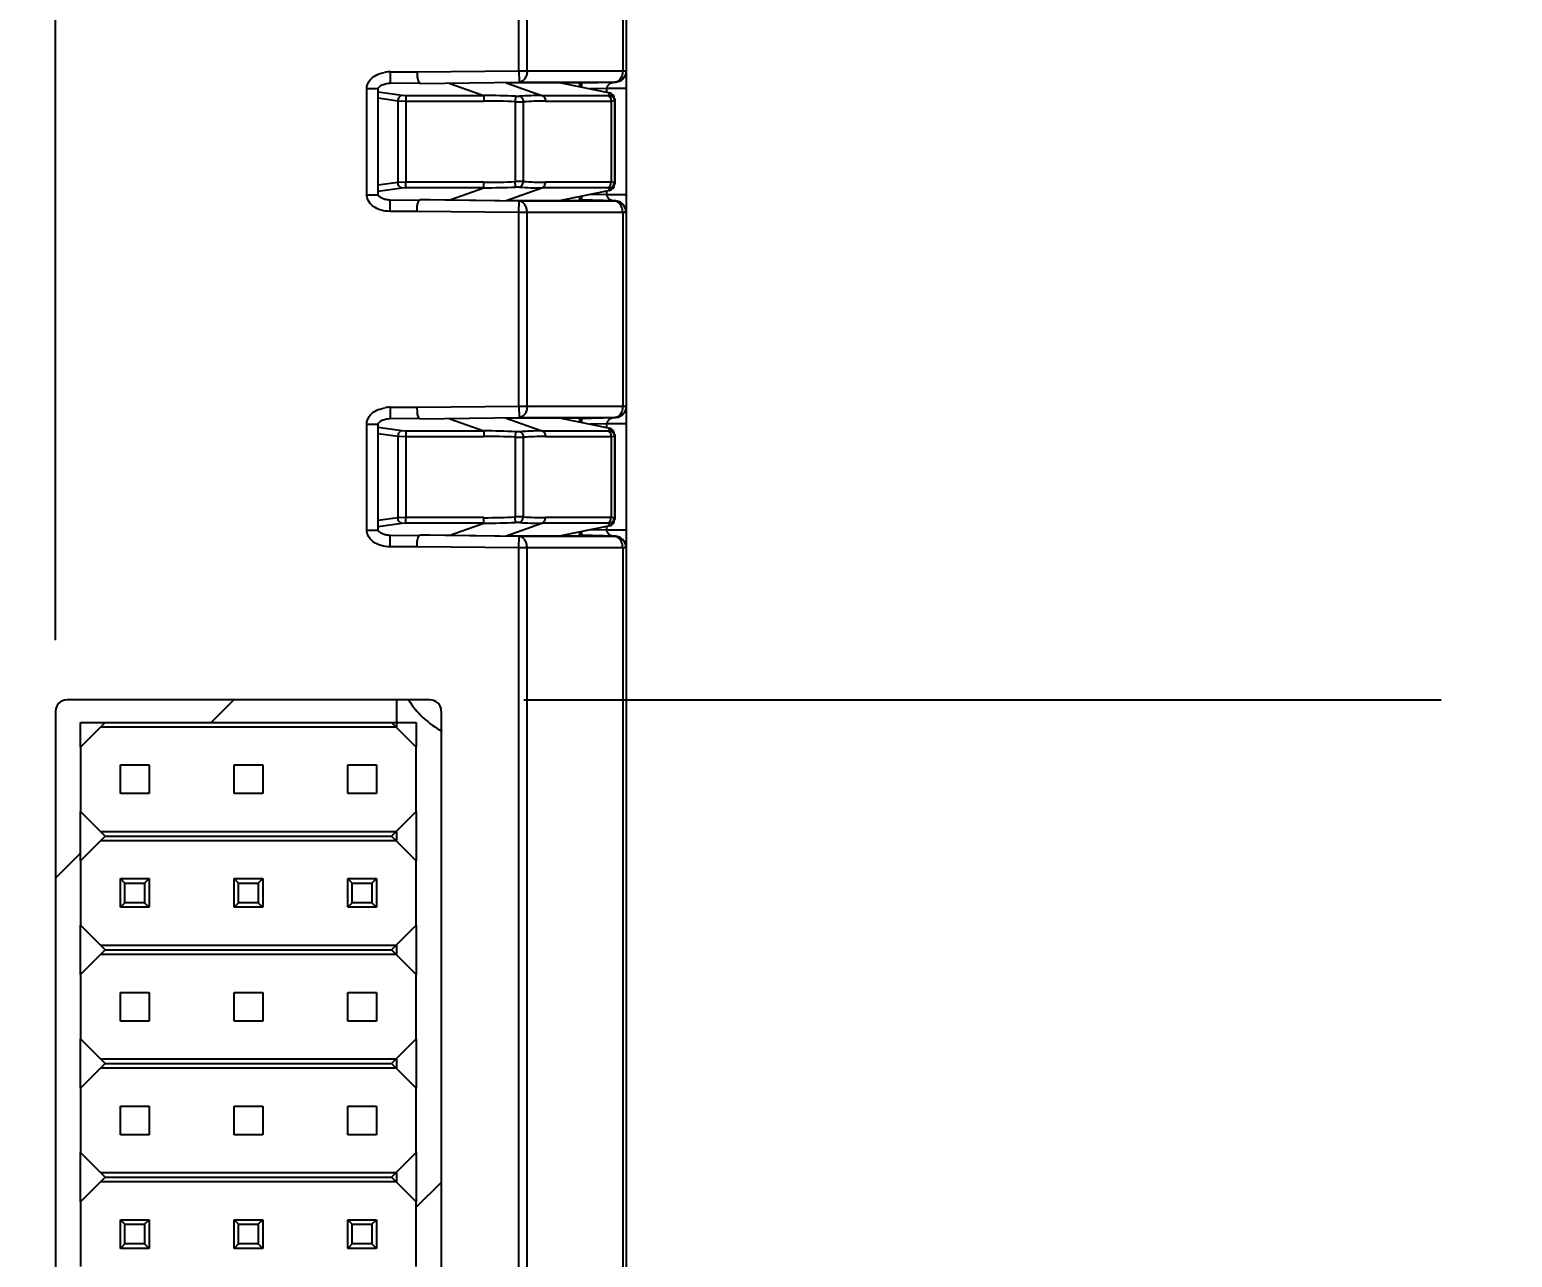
# Model space of a CAD drawing. Header units: inches. Extents: x 0 to 34, y 0 to 22.
# Drawn here: x 12.211 to 13.515, y 14.276 to 15.356 of the extents above; entities that cross this region are included whole.
import ezdxf

# ---------------------------------------------------------------- set-up
doc = ezdxf.new("R2010")
doc.units = ezdxf.units.IN
doc.header["$LTSCALE"] = 1.87
doc.header["$MEASUREMENT"] = 0
doc.layers.get('0').update_dxf_attribs({"linetype": 'CONTINUOUS'})
doc.layers.add('COSMETIC', color=7, linetype='CONTINUOUS')
doc.layers.add('DIMENSIONS', color=7, linetype='CONTINUOUS')
doc.styles.get("Standard").update_dxf_attribs({"font": 'txt', "width": 0.8})
doc.dimstyles.new('DIMSTYLE_2', dxfattribs={"dimtxt": 0.125, "dimasz": 0.18, "dimexe": 0.18, "dimexo": 0.0625, "dimgap": 0.09, "dimtad": 0, "dimtih": 1, "dimtoh": 1, "dimdec": 3, "dimzin": 4, "dimdsep": 46, "dimtxsty": 'STANDARD', "dimblk": '_FILLED', "dimblk1": '_FILLED', "dimblk2": '_FILLED', "dimcen": 0.09, "dimadec": 0, "dimazin": 0, "dimtp": 0.001, "dimtm": 0.001, "dimtfac": 1, "dimtdec": 3, "dimtofl": 0, "dimtmove": 0, "dimatfit": 3, "dimldrblk": '_FILLED', "dimfxl": 1, "dimtolj": 1, "dimtzin": 4, "dimarcsym": 0})

# ---------------------------------------------------------------- blocks, each defined once
blk = doc.blocks.new('*D15')
at = {"layer": 'DIMENSIONS', "color": 2, "linetype": 'CONTINUOUS'}
blk.add_line((11.1829, 11.5852), (13.4526, 11.5852), dxfattribs=at)
blk = doc.blocks.new('_FILLED')
at = {"color": 0, "linetype": 'BYBLOCK'}
blk.add_solid([(0, 0), (-1, 0.1736), (-1, -0.1736)], dxfattribs=at)
blk = doc.blocks.new('*D17')
at = {"layer": 'DIMENSIONS', "color": 2, "linetype": 'CONTINUOUS'}
blk.add_line((12.6456, 14.7662), (13.4526, 14.7662), dxfattribs=at)
blk = doc.blocks.new('*D30')
at = {"layer": 'DIMENSIONS', "color": 2, "linetype": 'CONTINUOUS'}
blk.add_line((12.2338, 14.8187), (12.2338, 17.4082), dxfattribs=at)

msp = doc.modelspace()

# ---------------------------------------------------------------- linework, layer by layer
at = {"color": 7, "linetype": 'CONTINUOUS'}
for p, q in [((12.6414, 15.3195), (12.6414, 15.3918)), ((12.6485, 15.3195), (12.6485, 15.3918)), ((12.7326, 15.3918), (12.7326, 15.3195)), ((12.7356, 15.3918), (12.7356, 15.3195)), ((12.5189, 15.317), (12.5232, 15.3181)), ((12.528, 15.3186), (12.5517, 15.3186)), ((12.528, 15.3186), (12.5281, 15.3086)), ((12.5517, 15.3186), (12.6414, 15.3195)), ((12.5543, 15.3084), (12.6415, 15.3095)), ((12.6414, 15.3195), (12.7356, 15.3195)), ((12.6414, 15.3195), (12.6415, 15.3095)), ((12.6415, 15.3095), (12.7257, 15.3095)), ((12.7356, 15.3192), (12.7356, 15.1951)), ((12.5075, 15.3038), (12.5175, 15.3038)), ((12.5075, 15.2105), (12.5075, 15.3038)), ((12.5175, 15.2105), (12.5175, 15.3038)), ((12.5175, 15.301), (12.5384, 15.298)), ((12.5281, 15.3086), (12.5543, 15.3089)), ((12.5384, 15.298), (12.5419, 15.2978)), ((12.5419, 15.2978), (12.6106, 15.2978)), ((12.5419, 15.2978), (12.5419, 15.2928)), ((12.5543, 15.3089), (12.5544, 15.3089)), ((12.5806, 15.3084), (12.6106, 15.2978)), ((12.6106, 15.2978), (12.6106, 15.2928)), ((12.6908, 15.3089), (12.63, 15.3089)), ((12.63, 15.3089), (12.6616, 15.2978)), ((12.6383, 15.2971), (12.6381, 15.2922)), ((12.6383, 15.2971), (12.6419, 15.2971)), ((12.6616, 15.2978), (12.7193, 15.2978)), ((12.6783, 15.3089), (12.7212, 15.3001)), ((12.6837, 15.3078), (12.6837, 15.3089)), ((12.6849, 15.3076), (12.6849, 15.3089)), ((12.6933, 15.3089), (12.6958, 15.3085)), ((12.6948, 15.3055), (12.6948, 15.3089)), ((12.7257, 15.3092), (12.6958, 15.3085)), ((12.7185, 15.3039), (12.7041, 15.3036)), ((12.7356, 15.3039), (12.7185, 15.3039)), ((12.7185, 15.3039), (12.7185, 15.3001)), ((12.7193, 15.2978), (12.7208, 15.298)), ((12.7208, 15.298), (12.7212, 15.3001)), ((12.5175, 15.2956), (12.5349, 15.2931)), ((12.5349, 15.2931), (12.5349, 15.2213)), ((12.5349, 15.2931), (12.5419, 15.2928)), ((12.5419, 15.2928), (12.6106, 15.2928)), ((12.5419, 15.2928), (12.5419, 15.2215)), ((12.6381, 15.2922), (12.6381, 15.2222)), ((12.6381, 15.2922), (12.6452, 15.2922)), ((12.6452, 15.2922), (12.6452, 15.2222)), ((12.6646, 15.2928), (12.7224, 15.2928)), ((12.7224, 15.2928), (12.7253, 15.293)), ((12.7224, 15.2928), (12.7224, 15.2215)), ((12.7253, 15.293), (12.7256, 15.2947)), ((12.7253, 15.293), (12.7253, 15.2213)), ((12.7256, 15.2947), (12.7256, 15.2197)), ((12.5349, 15.2213), (12.5175, 15.2188)), ((12.5419, 15.2215), (12.5349, 15.2213)), ((12.6106, 15.2215), (12.5419, 15.2215)), ((12.5419, 15.2165), (12.5419, 15.2215)), ((12.6106, 15.2165), (12.6106, 15.2215)), ((12.6383, 15.2172), (12.6381, 15.2222)), ((12.6452, 15.2222), (12.6381, 15.2222)), ((12.7224, 15.2215), (12.6646, 15.2215)), ((12.7253, 15.2213), (12.7224, 15.2215)), ((12.7256, 15.2197), (12.7253, 15.2213)), ((12.5075, 15.2105), (12.5175, 15.2105)), ((12.5384, 15.2163), (12.5175, 15.2133)), ((12.528, 15.1958), (12.5281, 15.2058)), ((12.5543, 15.2054), (12.5281, 15.2058)), ((12.5419, 15.2165), (12.5384, 15.2163)), ((12.6106, 15.2165), (12.5419, 15.2165)), ((12.5542, 15.2059), (12.5543, 15.2059)), ((12.5628, 15.2062), (12.5543, 15.2059)), ((12.6415, 15.2048), (12.5543, 15.2059)), ((12.5628, 15.2062), (12.6243, 15.2055)), ((12.5806, 15.206), (12.6106, 15.2165)), ((12.63, 15.2054), (12.6616, 15.2165)), ((12.63, 15.2054), (12.6908, 15.2054)), ((12.6419, 15.2172), (12.6383, 15.2172)), ((12.7193, 15.2165), (12.6616, 15.2165)), ((12.7212, 15.2142), (12.6783, 15.2054)), ((12.6837, 15.2054), (12.6837, 15.2065)), ((12.6849, 15.2055), (12.6849, 15.2068)), ((12.6958, 15.2059), (12.6933, 15.2055)), ((12.6948, 15.2055), (12.6948, 15.2088)), ((12.7257, 15.2051), (12.6958, 15.2059)), ((12.7185, 15.2104), (12.7042, 15.2108)), ((12.7185, 15.2142), (12.7185, 15.2104)), ((12.7236, 15.2104), (12.7185, 15.2104)), ((12.7208, 15.2163), (12.7193, 15.2165)), ((12.7212, 15.2142), (12.7208, 15.2163)), ((12.7356, 15.2104), (12.7236, 15.2104)), ((12.5106, 15.2027), (12.509, 15.205)), ((12.5517, 15.1957), (12.528, 15.1958)), ((12.6414, 15.1948), (12.5517, 15.1957)), ((12.6414, 15.1948), (12.6415, 15.2048)), ((12.7356, 15.1948), (12.6414, 15.1948)), ((12.6414, 15.0245), (12.6414, 15.1948)), ((12.7257, 15.2048), (12.6415, 15.2048)), ((12.6485, 15.0245), (12.6485, 15.1948)), ((12.7326, 15.1948), (12.7326, 15.0245)), ((12.7356, 15.1948), (12.7356, 15.0245)), ((12.5189, 15.022), (12.5232, 15.0231)), ((12.528, 15.0236), (12.5517, 15.0236)), ((12.528, 15.0236), (12.5281, 15.0136)), ((12.5517, 15.0236), (12.6414, 15.0245)), ((12.552, 15.0185), (12.5517, 15.0234)), ((12.6414, 15.0245), (12.7356, 15.0245)), ((12.6414, 15.0245), (12.6415, 15.0145)), ((12.7356, 15.0242), (12.7356, 14.9001)), ((12.5281, 15.0136), (12.5543, 15.0139)), ((12.5543, 15.0134), (12.5542, 15.0134)), ((12.5543, 15.0134), (12.6415, 15.0145)), ((12.5806, 15.0134), (12.6106, 15.0028)), ((12.6908, 15.0139), (12.63, 15.0139)), ((12.63, 15.0139), (12.6616, 15.0028)), ((12.6415, 15.0145), (12.7257, 15.0145)), ((12.6783, 15.0139), (12.7212, 15.0051)), ((12.6837, 15.0128), (12.6837, 15.0139)), ((12.6849, 15.0126), (12.6849, 15.0139)), ((12.6933, 15.0139), (12.6958, 15.0135)), ((12.6948, 15.0105), (12.6948, 15.0139)), ((12.7257, 15.0142), (12.6958, 15.0135)), ((12.5075, 15.0088), (12.5175, 15.0088)), ((12.5075, 14.9155), (12.5075, 15.0088)), ((12.5175, 14.9155), (12.5175, 15.0088)), ((12.5175, 15.006), (12.5384, 15.003)), ((12.5175, 15.0006), (12.5349, 14.9981)), ((12.5349, 14.9981), (12.5349, 14.9263)), ((12.5349, 14.9981), (12.5419, 14.9978)), ((12.5384, 15.003), (12.5419, 15.0028)), ((12.5419, 15.0028), (12.6106, 15.0028)), ((12.5419, 15.0028), (12.5419, 14.9978)), ((12.5419, 14.9978), (12.6106, 14.9978)), ((12.5419, 14.9978), (12.5419, 14.9265)), ((12.6106, 15.0028), (12.6106, 14.9978)), ((12.6383, 15.0021), (12.6381, 14.9972)), ((12.6381, 14.9972), (12.6381, 14.9272)), ((12.6381, 14.9972), (12.6452, 14.9972)), ((12.6383, 15.0021), (12.6419, 15.0021)), ((12.6452, 14.9972), (12.6452, 14.9272)), ((12.6616, 15.0028), (12.7193, 15.0028)), ((12.6646, 14.9978), (12.7224, 14.9978)), ((12.7185, 15.0089), (12.7041, 15.0086)), ((12.7356, 15.0089), (12.7185, 15.0089)), ((12.7185, 15.0089), (12.7185, 15.0051)), ((12.7193, 15.0028), (12.7208, 15.003)), ((12.7208, 15.003), (12.7212, 15.0051)), ((12.7224, 14.9978), (12.7253, 14.998)), ((12.7224, 14.9978), (12.7224, 14.9265)), ((12.7253, 14.998), (12.7256, 14.9997)), ((12.7253, 14.998), (12.7253, 14.9263)), ((12.7256, 14.9997), (12.7256, 14.9247)), ((12.5349, 14.9263), (12.5175, 14.9238)), ((12.5384, 14.9213), (12.5175, 14.9183)), ((12.5419, 14.9265), (12.5349, 14.9263)), ((12.5419, 14.9215), (12.5384, 14.9213)), ((12.6106, 14.9265), (12.5419, 14.9265)), ((12.5419, 14.9215), (12.5419, 14.9265)), ((12.6106, 14.9215), (12.5419, 14.9215)), ((12.5806, 14.911), (12.6106, 14.9215)), ((12.6106, 14.9215), (12.6106, 14.9265)), ((12.63, 14.9104), (12.6616, 14.9215)), ((12.6383, 14.9222), (12.6381, 14.9272)), ((12.6452, 14.9272), (12.6381, 14.9272)), ((12.6419, 14.9222), (12.6383, 14.9222)), ((12.7193, 14.9215), (12.6616, 14.9215)), ((12.7224, 14.9265), (12.6646, 14.9265)), ((12.7212, 14.9192), (12.6783, 14.9104)), ((12.7185, 14.9192), (12.7185, 14.9154)), ((12.7208, 14.9213), (12.7193, 14.9215)), ((12.7212, 14.9192), (12.7208, 14.9213)), ((12.7253, 14.9263), (12.7224, 14.9265)), ((12.7256, 14.9247), (12.7253, 14.9263)), ((12.5075, 14.9155), (12.5175, 14.9155)), ((12.5106, 14.9077), (12.509, 14.91)), ((12.528, 14.9008), (12.5281, 14.9108)), ((12.5543, 14.9104), (12.5281, 14.9108)), ((12.5542, 14.9109), (12.5543, 14.9109)), ((12.5628, 14.9112), (12.5543, 14.9109)), ((12.6415, 14.9098), (12.5543, 14.9109)), ((12.5628, 14.9112), (12.6243, 14.9105)), ((12.63, 14.9104), (12.6908, 14.9104)), ((12.6414, 14.8998), (12.6415, 14.9098)), ((12.7257, 14.9098), (12.6415, 14.9098)), ((12.6837, 14.9104), (12.6837, 14.9115)), ((12.6849, 14.9105), (12.6849, 14.9118)), ((12.6958, 14.9109), (12.6933, 14.9105)), ((12.6948, 14.9105), (12.6948, 14.9138)), ((12.7257, 14.9101), (12.6958, 14.9109)), ((12.7185, 14.9154), (12.7042, 14.9158)), ((12.7236, 14.9154), (12.7185, 14.9154)), ((12.7356, 14.9154), (12.7236, 14.9154)), ((12.5517, 14.9007), (12.528, 14.9008)), ((12.6414, 14.8998), (12.5517, 14.9007)), ((12.7356, 14.8998), (12.6414, 14.8998)), ((12.6414, 11.3837), (12.6414, 14.8998)), ((12.6485, 11.3837), (12.6485, 14.8998)), ((12.7326, 14.8998), (12.7326, 11.3837)), ((12.7356, 14.8998), (12.7356, 11.3837)), ((12.5631, 14.7662), (12.2438, 14.7662)), ((12.2338, 14.7562), (12.2338, 11.7362)), ((12.5731, 11.7362), (12.5731, 14.7562)), ((12.2558, 14.7246), (12.2775, 14.7463)), ((12.2735, 14.7424), (12.5334, 14.7424)), ((12.2775, 14.7463), (12.5294, 14.7463)), ((12.5511, 14.7246), (12.5294, 14.7463)), ((12.2558, 14.7246), (12.2558, 14.6679)), ((12.5511, 14.6679), (12.5511, 14.7246)), ((12.2909, 14.7089), (12.3161, 14.7089)), ((12.2909, 14.6837), (12.2909, 14.7089)), ((12.3161, 14.7089), (12.3161, 14.6837)), ((12.3909, 14.7089), (12.4161, 14.7089)), ((12.3909, 14.6837), (12.3909, 14.7089)), ((12.4161, 14.7089), (12.4161, 14.6837)), ((12.4909, 14.7089), (12.5161, 14.7089)), ((12.4909, 14.6837), (12.4909, 14.7089)), ((12.5161, 14.7089), (12.5161, 14.6837)), ((12.3161, 14.6837), (12.2909, 14.6837)), ((12.4161, 14.6837), (12.3909, 14.6837)), ((12.5161, 14.6837), (12.4909, 14.6837)), ((12.2775, 14.6463), (12.2558, 14.6679)), ((12.5294, 14.6463), (12.5511, 14.6679)), ((12.2558, 14.6246), (12.2775, 14.6463)), ((12.5334, 14.6502), (12.2735, 14.6502)), ((12.2775, 14.6463), (12.5294, 14.6463)), ((12.5511, 14.6246), (12.5294, 14.6463)), ((12.2735, 14.6424), (12.5334, 14.6424)), ((12.2558, 14.6246), (12.2558, 14.5679)), ((12.5511, 14.5679), (12.5511, 14.6246)), ((12.2909, 14.6089), (12.3161, 14.6089)), ((12.2909, 14.5837), (12.2909, 14.6089)), ((12.2948, 14.605), (12.2909, 14.6089)), ((12.3121, 14.605), (12.3161, 14.6089)), ((12.3161, 14.6089), (12.3161, 14.5837)), ((12.3909, 14.6089), (12.4161, 14.6089)), ((12.3948, 14.605), (12.3909, 14.6089)), ((12.3909, 14.5837), (12.3909, 14.6089)), ((12.4121, 14.605), (12.4161, 14.6089)), ((12.4161, 14.6089), (12.4161, 14.5837)), ((12.4909, 14.6089), (12.5161, 14.6089)), ((12.4948, 14.605), (12.4909, 14.6089)), ((12.4909, 14.5837), (12.4909, 14.6089)), ((12.5121, 14.605), (12.5161, 14.6089)), ((12.5161, 14.6089), (12.5161, 14.5837)), ((12.2948, 14.605), (12.3121, 14.605)), ((12.2948, 14.5876), (12.2948, 14.605)), ((12.3121, 14.605), (12.3121, 14.5876)), ((12.3948, 14.605), (12.4121, 14.605)), ((12.3948, 14.5876), (12.3948, 14.605)), ((12.4121, 14.605), (12.4121, 14.5876)), ((12.4948, 14.605), (12.5121, 14.605)), ((12.4948, 14.5876), (12.4948, 14.605)), ((12.5121, 14.605), (12.5121, 14.5876)), ((12.2948, 14.5876), (12.2909, 14.5837)), ((12.3161, 14.5837), (12.2909, 14.5837)), ((12.3121, 14.5876), (12.2948, 14.5876)), ((12.3121, 14.5876), (12.3161, 14.5837)), ((12.3948, 14.5876), (12.3909, 14.5837)), ((12.4161, 14.5837), (12.3909, 14.5837)), ((12.4121, 14.5876), (12.3948, 14.5876)), ((12.4121, 14.5876), (12.4161, 14.5837)), ((12.4948, 14.5876), (12.4909, 14.5837)), ((12.5161, 14.5837), (12.4909, 14.5837)), ((12.5121, 14.5876), (12.4948, 14.5876)), ((12.5121, 14.5876), (12.5161, 14.5837)), ((12.2775, 14.5463), (12.2558, 14.5679)), ((12.5294, 14.5463), (12.5511, 14.5679)), ((12.2558, 14.5246), (12.2775, 14.5463)), ((12.5334, 14.5502), (12.2735, 14.5502)), ((12.2735, 14.5424), (12.5334, 14.5424)), ((12.2775, 14.5463), (12.5294, 14.5463)), ((12.5511, 14.5246), (12.5294, 14.5463)), ((12.2558, 14.5246), (12.2558, 14.4679)), ((12.5511, 14.4679), (12.5511, 14.5246)), ((12.2909, 14.5089), (12.3161, 14.5089)), ((12.2909, 14.4837), (12.2909, 14.5089)), ((12.3161, 14.5089), (12.3161, 14.4837)), ((12.3909, 14.5089), (12.4161, 14.5089)), ((12.3909, 14.4837), (12.3909, 14.5089)), ((12.4161, 14.5089), (12.4161, 14.4837)), ((12.4909, 14.5089), (12.5161, 14.5089)), ((12.4909, 14.4837), (12.4909, 14.5089)), ((12.5161, 14.5089), (12.5161, 14.4837)), ((12.3161, 14.4837), (12.2909, 14.4837)), ((12.4161, 14.4837), (12.3909, 14.4837)), ((12.5161, 14.4837), (12.4909, 14.4837)), ((12.2775, 14.4463), (12.2558, 14.4679)), ((12.5294, 14.4463), (12.5511, 14.4679)), ((12.5334, 14.4502), (12.2735, 14.4502)), ((12.2558, 14.4246), (12.2775, 14.4463)), ((12.2735, 14.4424), (12.5334, 14.4424)), ((12.2775, 14.4463), (12.5294, 14.4463)), ((12.5511, 14.4246), (12.5294, 14.4463)), ((12.2558, 14.4246), (12.2558, 14.3679)), ((12.5511, 14.3679), (12.5511, 14.4246)), ((12.2909, 14.4089), (12.3161, 14.4089)), ((12.2909, 14.3837), (12.2909, 14.4089)), ((12.3161, 14.4089), (12.3161, 14.3837)), ((12.3909, 14.4089), (12.4161, 14.4089)), ((12.3909, 14.3837), (12.3909, 14.4089)), ((12.4161, 14.4089), (12.4161, 14.3837)), ((12.4909, 14.4089), (12.5161, 14.4089)), ((12.4909, 14.3837), (12.4909, 14.4089)), ((12.5161, 14.4089), (12.5161, 14.3837)), ((12.3161, 14.3837), (12.2909, 14.3837)), ((12.4161, 14.3837), (12.3909, 14.3837)), ((12.5161, 14.3837), (12.4909, 14.3837)), ((12.2775, 14.3463), (12.2558, 14.3679)), ((12.5294, 14.3463), (12.5511, 14.3679)), ((12.2558, 14.3246), (12.2775, 14.3463)), ((12.5334, 14.3502), (12.2735, 14.3502)), ((12.2775, 14.3463), (12.5294, 14.3463)), ((12.5511, 14.3246), (12.5294, 14.3463)), ((12.2735, 14.3424), (12.5334, 14.3424)), ((12.2558, 14.3246), (12.2558, 14.2679)), ((12.5511, 14.2679), (12.5511, 14.3246)), ((12.2909, 14.3089), (12.3161, 14.3089)), ((12.2948, 14.305), (12.2909, 14.3089)), ((12.2909, 14.2837), (12.2909, 14.3089)), ((12.3121, 14.305), (12.3161, 14.3089)), ((12.3161, 14.3089), (12.3161, 14.2837)), ((12.3909, 14.3089), (12.4161, 14.3089)), ((12.3948, 14.305), (12.3909, 14.3089)), ((12.3909, 14.2837), (12.3909, 14.3089)), ((12.4121, 14.305), (12.4161, 14.3089)), ((12.4161, 14.3089), (12.4161, 14.2837)), ((12.4909, 14.3089), (12.5161, 14.3089)), ((12.4948, 14.305), (12.4909, 14.3089)), ((12.4909, 14.2837), (12.4909, 14.3089)), ((12.5121, 14.305), (12.5161, 14.3089)), ((12.5161, 14.3089), (12.5161, 14.2837)), ((12.2948, 14.305), (12.3121, 14.305)), ((12.2948, 14.2876), (12.2948, 14.305)), ((12.3121, 14.305), (12.3121, 14.2876)), ((12.3948, 14.305), (12.4121, 14.305)), ((12.3948, 14.2876), (12.3948, 14.305)), ((12.4121, 14.305), (12.4121, 14.2876)), ((12.4948, 14.305), (12.5121, 14.305)), ((12.4948, 14.2876), (12.4948, 14.305)), ((12.5121, 14.305), (12.5121, 14.2876)), ((12.2948, 14.2876), (12.2909, 14.2837)), ((12.3161, 14.2837), (12.2909, 14.2837)), ((12.3121, 14.2876), (12.2948, 14.2876)), ((12.3121, 14.2876), (12.3161, 14.2837)), ((12.3948, 14.2876), (12.3909, 14.2837)), ((12.4161, 14.2837), (12.3909, 14.2837)), ((12.4121, 14.2876), (12.3948, 14.2876)), ((12.4121, 14.2876), (12.4161, 14.2837)), ((12.4948, 14.2876), (12.4909, 14.2837)), ((12.5161, 14.2837), (12.4909, 14.2837)), ((12.5121, 14.2876), (12.4948, 14.2876)), ((12.5121, 14.2876), (12.5161, 14.2837))]:
    msp.add_line(p, q, dxfattribs=at)
for points in [[(12.5175, 15.3038), (12.5175, 15.3039), (12.5178, 15.3046), (12.5183, 15.3052), (12.5189, 15.3057), (12.5195, 15.3062), (12.5203, 15.3067), (12.5211, 15.3071), (12.522, 15.3075), (12.523, 15.3078), (12.524, 15.3081), (12.5251, 15.3083), (12.5263, 15.3085), (12.5275, 15.3086), (12.5281, 15.3086)], [(12.5281, 15.2058), (12.5278, 15.2058), (12.5269, 15.2058), (12.526, 15.2059), (12.5251, 15.206), (12.5243, 15.2062), (12.5235, 15.2064), (12.5227, 15.2066), (12.522, 15.2069), (12.5213, 15.2071), (12.5207, 15.2075), (12.52, 15.2078), (12.5195, 15.2082), (12.5189, 15.2086), (12.5184, 15.209), (12.518, 15.2095), (12.5177, 15.2099), (12.5175, 15.2104), (12.5175, 15.2105)], [(12.5175, 15.0088), (12.5175, 15.0089), (12.5178, 15.0096), (12.5183, 15.0102), (12.5189, 15.0107), (12.5195, 15.0112), (12.5203, 15.0117), (12.5211, 15.0121), (12.522, 15.0125), (12.523, 15.0128), (12.524, 15.0131), (12.5251, 15.0133), (12.5263, 15.0135), (12.5275, 15.0136), (12.5281, 15.0136)], [(12.5281, 14.9108), (12.5278, 14.9108), (12.5269, 14.9108), (12.526, 14.9109), (12.5251, 14.911), (12.5243, 14.9112), (12.5235, 14.9114), (12.5227, 14.9116), (12.522, 14.9119), (12.5213, 14.9121), (12.5207, 14.9125), (12.52, 14.9128), (12.5195, 14.9132), (12.5189, 14.9136), (12.5184, 14.914), (12.518, 14.9145), (12.5177, 14.9149), (12.5175, 14.9154), (12.5175, 14.9155)]]:
    msp.add_lwpolyline(points, dxfattribs=at)
for centre, radius, start, end in [((12.5284, 15.2892), 0.0294, 90.6706, 100.068), ((12.6109, 14.719), 0.5787, 87.2823, 90.027), ((12.6614, 15.0058), 0.2919, 89.9644, 93.8267), ((12.6106, 14.7183), 0.5746, 87.2569, 89.998), ((12.6646, 15.005), 0.2878, 90.0054, 93.8761), ((12.6106, 15.796), 0.5746, 270.002, 272.7431), ((12.6646, 15.5088), 0.2873, 266.1202, 269.9983), ((12.6109, 15.7953), 0.5787, 269.973, 272.7177), ((12.6614, 15.5079), 0.2914, 266.1696, 270.0392), ((12.5284, 14.9942), 0.0294, 90.6706, 100.068), ((12.6109, 14.424), 0.5787, 87.2823, 90.027), ((12.6106, 14.4233), 0.5746, 87.2569, 89.998), ((12.6614, 14.7108), 0.2919, 89.9644, 93.8267), ((12.6646, 14.71), 0.2878, 90.0054, 93.8761), ((12.6106, 15.501), 0.5746, 270.002, 272.7431), ((12.6109, 15.5003), 0.5787, 269.973, 272.7177), ((12.6614, 15.2129), 0.2914, 266.1696, 270.0392), ((12.6646, 15.2138), 0.2873, 266.1202, 269.9983)]:
    msp.add_arc(centre, radius, start, end, dxfattribs=at)
for centre, major_axis, ratio, start_param, end_param in [((12.6466, 15.3081), (0.0467, 0.0008), 0.005677, 0.030806, 0.326655), ((12.706, 15.3037), (0.0103, -0.0047), 0.010838, 8.997538, 9.385364), ((12.6966, 15.3035), (0, 0.005), 0.024251, -1.23373, -0.404688), ((12.7206, 15.2951), (0.00316, -0.00416), 0.90418, 0.872134, 2.339079), ((12.7206, 15.2192), (0.00316, 0.00416), 0.90418, -2.339079, -0.872134), ((12.6466, 15.2063), (0.0467, -0.0008), 0.005677, -0.326655, -0.030806), ((12.706, 15.2106), (0.0103, 0.0047), 0.010838, 3.181007, 3.568833), ((12.6966, 15.2109), (0, 0.005), 0.024251, -2.736905, -1.966689), ((12.6466, 15.0131), (0.0467, 0.0008), 0.005677, 0.030806, 0.326655), ((12.706, 15.0087), (0.0103, -0.0047), 0.010838, 8.997538, 9.385364), ((12.6966, 15.0085), (0, 0.005), 0.024251, -1.23373, -0.404688), ((12.7206, 15.0001), (0.00316, -0.00416), 0.90418, 0.872134, 2.339079), ((12.7206, 14.9242), (0.00316, 0.00416), 0.90418, -2.339079, -0.872134), ((12.6466, 14.9113), (0.0467, -0.0008), 0.005677, -0.326655, -0.030806), ((12.706, 14.9156), (0.0103, 0.0047), 0.010838, 3.181007, 3.568833), ((12.6966, 14.9159), (0, 0.005), 0.024251, -2.736905, -1.966689), ((12.2438, 14.7562), (0.00707, -0.00707), 0.999695, 2.356347, 3.926839), ((12.5631, 14.7562), (0.00707, 0.00707), 0.999695, -0.785246, 0.785246)]:
    msp.add_ellipse(centre, major_axis=major_axis, ratio=ratio, start_param=start_param, end_param=end_param, dxfattribs=at)
for points, knots in [([(12.5075, 15.3038), (12.5075, 15.305), (12.5079, 15.3074), (12.509, 15.3095), (12.5097, 15.3105)], [0, 0, 0, 0, 0.499797, 1, 1, 1, 1]), ([(12.5097, 15.3105), (12.5108, 15.312), (12.5136, 15.3147), (12.5171, 15.3163), (12.5189, 15.317)], [0, 0, 0, 0, 0.499581, 1, 1, 1, 1]), ([(12.5517, 15.3189), (12.5517, 15.3182), (12.5517, 15.3169), (12.5518, 15.3151), (12.5521, 15.3133), (12.5524, 15.3118), (12.5528, 15.3106), (12.5532, 15.3098), (12.5535, 15.3093), (12.5538, 15.309), (12.5541, 15.3089), (12.5543, 15.3089)], [0, 0, 0, 0, 0.183136, 0.360609, 0.524142, 0.667492, 0.787136, 0.880357, 0.917261, 0.948551, 1, 1, 1, 1]), ([(12.6485, 15.3195), (12.6485, 15.3182), (12.6482, 15.3158), (12.6467, 15.3125), (12.6444, 15.3102), (12.6425, 15.3095), (12.6415, 15.3095)], [0, 0, 0, 0, 0.28711, 0.554768, 0.790528, 1, 1, 1, 1]), ([(12.7356, 15.3192), (12.7356, 15.3179), (12.735, 15.3153), (12.7329, 15.312), (12.7296, 15.3098), (12.727, 15.3092), (12.7257, 15.3092)], [0, 0, 0, 0, 0.249739, 0.499988, 0.750243, 1, 1, 1, 1]), ([(12.7306, 15.3109), (12.7303, 15.3107), (12.7287, 15.3099), (12.727, 15.3095), (12.7257, 15.3095)], [0, 0, 0, 0, 0.251806, 1, 1, 1, 1]), ([(12.7292, 15.3109), (12.7287, 15.3105), (12.7276, 15.3098), (12.7263, 15.3095), (12.7257, 15.3095)], [0, 0, 0, 0, 0.516903, 1, 1, 1, 1]), ([(12.7326, 15.3195), (12.7326, 15.3187), (12.7325, 15.317), (12.7316, 15.3139), (12.7303, 15.3119), (12.7292, 15.3109)], [0, 0, 0, 0, 0.269469, 0.53201, 1, 1, 1, 1]), ([(12.7356, 15.3195), (12.7356, 15.3178), (12.7346, 15.3143), (12.7321, 15.3118), (12.7306, 15.3109)], [0, 0, 0, 0, 0.499954, 1, 1, 1, 1]), ([(12.5384, 15.298), (12.538, 15.2979), (12.537, 15.2975), (12.5359, 15.2964), (12.5353, 15.2951), (12.535, 15.294), (12.5349, 15.2934), (12.5349, 15.2931)], [0, 0, 0, 0, 0.211342, 0.451773, 0.719277, 0.859586, 1, 1, 1, 1]), ([(12.6419, 15.2971), (12.6424, 15.2971), (12.6433, 15.2966), (12.6443, 15.2955), (12.6448, 15.2942), (12.6451, 15.2931), (12.6452, 15.2925), (12.6452, 15.2922)], [0, 0, 0, 0, 0.211496, 0.450873, 0.717833, 0.858539, 1, 1, 1, 1]), ([(12.6616, 15.2978), (12.6618, 15.2977), (12.6622, 15.2976), (12.6628, 15.2972), (12.6633, 15.2967), (12.6639, 15.2959), (12.6644, 15.2948), (12.6646, 15.2937), (12.6646, 15.2931), (12.6646, 15.2928)], [0, 0, 0, 0, 0.103342, 0.212429, 0.328255, 0.451317, 0.71721, 0.857949, 1, 1, 1, 1]), ([(12.7257, 15.3092), (12.725, 15.3092), (12.7237, 15.309), (12.722, 15.3084), (12.7209, 15.3078), (12.7203, 15.3073), (12.7199, 15.3069), (12.7194, 15.3064), (12.719, 15.3058), (12.7186, 15.3049), (12.7185, 15.3043), (12.7185, 15.3039)], [0, 0, 0, 0, 0.203968, 0.416819, 0.531013, 0.591568, 0.654851, 0.722298, 0.799423, 0.89289, 1, 1, 1, 1]), ([(12.7193, 15.2978), (12.7195, 15.2977), (12.72, 15.2976), (12.7205, 15.2972), (12.7211, 15.2967), (12.7217, 15.2959), (12.7221, 15.2948), (12.7223, 15.2937), (12.7224, 15.2931), (12.7224, 15.2928)], [0, 0, 0, 0, 0.103342, 0.212429, 0.328255, 0.451317, 0.71721, 0.857949, 1, 1, 1, 1]), ([(12.7208, 15.298), (12.7214, 15.2979), (12.7223, 15.2977), (12.7233, 15.297), (12.724, 15.2964), (12.7246, 15.2957), (12.7251, 15.2946), (12.7253, 15.2937), (12.7253, 15.293)], [0, 0, 0, 0, 0.249765, 0.375468, 0.500791, 0.625998, 0.751365, 1, 1, 1, 1]), ([(12.5384, 15.2163), (12.538, 15.2164), (12.537, 15.2168), (12.5359, 15.2179), (12.5353, 15.2192), (12.535, 15.2204), (12.5349, 15.221), (12.5349, 15.2213)], [0, 0, 0, 0, 0.211342, 0.451773, 0.719277, 0.859586, 1, 1, 1, 1]), ([(12.6419, 15.2172), (12.6424, 15.2173), (12.6433, 15.2177), (12.6443, 15.2189), (12.6448, 15.2201), (12.6451, 15.2213), (12.6452, 15.2219), (12.6452, 15.2222)], [0, 0, 0, 0, 0.211496, 0.450873, 0.717833, 0.858539, 1, 1, 1, 1]), ([(12.6616, 15.2165), (12.6618, 15.2166), (12.6622, 15.2167), (12.6628, 15.2171), (12.6633, 15.2176), (12.6639, 15.2185), (12.6644, 15.2195), (12.6646, 15.2206), (12.6646, 15.2212), (12.6646, 15.2215)], [0, 0, 0, 0, 0.103342, 0.212429, 0.328255, 0.451317, 0.71721, 0.857949, 1, 1, 1, 1]), ([(12.7193, 15.2165), (12.7195, 15.2166), (12.72, 15.2167), (12.7205, 15.2171), (12.7211, 15.2176), (12.7217, 15.2185), (12.7221, 15.2195), (12.7223, 15.2206), (12.7224, 15.2212), (12.7224, 15.2215)], [0, 0, 0, 0, 0.103342, 0.212429, 0.328255, 0.451317, 0.71721, 0.857949, 1, 1, 1, 1]), ([(12.7208, 15.2163), (12.7214, 15.2164), (12.7223, 15.2167), (12.7233, 15.2173), (12.724, 15.2179), (12.7246, 15.2187), (12.7251, 15.2198), (12.7253, 15.2207), (12.7253, 15.2213)], [0, 0, 0, 0, 0.249765, 0.375468, 0.500791, 0.625998, 0.751365, 1, 1, 1, 1]), ([(12.509, 15.205), (12.5085, 15.2059), (12.5078, 15.2077), (12.5075, 15.2096), (12.5075, 15.2105)], [0, 0, 0, 0, 0.500292, 1, 1, 1, 1]), ([(12.5517, 15.1959), (12.5517, 15.1966), (12.5517, 15.1978), (12.5518, 15.1997), (12.5521, 15.2014), (12.5524, 15.2028), (12.5528, 15.2041), (12.5532, 15.2051), (12.5538, 15.2058), (12.5542, 15.2059)], [0, 0, 0, 0, 0.180357, 0.355462, 0.517607, 0.660919, 0.781985, 0.878062, 1, 1, 1, 1]), ([(12.7185, 15.2104), (12.7185, 15.21), (12.7186, 15.2093), (12.7192, 15.2082), (12.72, 15.2072), (12.7212, 15.2064), (12.7219, 15.206), (12.7223, 15.2059)], [0, 0, 0, 0, 0.18845, 0.341362, 0.588927, 0.802461, 1, 1, 1, 1]), ([(12.7223, 15.2059), (12.7226, 15.2057), (12.7237, 15.2054), (12.7248, 15.2052), (12.7257, 15.2051)], [0, 0, 0, 0, 0.257444, 1, 1, 1, 1]), ([(12.5203, 15.1969), (12.5185, 15.1974), (12.5149, 15.1989), (12.5119, 15.2013), (12.5106, 15.2027)], [0, 0, 0, 0, 0.500253, 1, 1, 1, 1]), ([(12.6485, 15.1948), (12.6485, 15.1961), (12.6482, 15.1986), (12.6467, 15.2018), (12.6444, 15.2042), (12.6425, 15.2048), (12.6415, 15.2048)], [0, 0, 0, 0, 0.28711, 0.554768, 0.790528, 1, 1, 1, 1]), ([(12.7306, 15.2038), (12.7303, 15.204), (12.7287, 15.2047), (12.727, 15.2051), (12.7257, 15.2051)], [0, 0, 0, 0, 0.251796, 1, 1, 1, 1]), ([(12.7306, 15.2035), (12.7303, 15.2037), (12.7287, 15.2044), (12.727, 15.2048), (12.7257, 15.2048)], [0, 0, 0, 0, 0.251806, 1, 1, 1, 1]), ([(12.7292, 15.2034), (12.7287, 15.2039), (12.7276, 15.2045), (12.7263, 15.2048), (12.7257, 15.2048)], [0, 0, 0, 0, 0.516903, 1, 1, 1, 1]), ([(12.7326, 15.1948), (12.7326, 15.1957), (12.7325, 15.1974), (12.7316, 15.2004), (12.7303, 15.2025), (12.7292, 15.2034)], [0, 0, 0, 0, 0.269469, 0.53201, 1, 1, 1, 1]), ([(12.7356, 15.1951), (12.7356, 15.1968), (12.7346, 15.2003), (12.7321, 15.2029), (12.7306, 15.2038)], [0, 0, 0, 0, 0.499992, 1, 1, 1, 1]), ([(12.7356, 15.1948), (12.7356, 15.1966), (12.7346, 15.2), (12.7321, 15.2026), (12.7306, 15.2035)], [0, 0, 0, 0, 0.499954, 1, 1, 1, 1]), ([(12.6485, 15.0245), (12.6485, 15.0232), (12.6482, 15.0208), (12.6467, 15.0175), (12.6444, 15.0152), (12.6425, 15.0145), (12.6415, 15.0145)], [0, 0, 0, 0, 0.28711, 0.554768, 0.790528, 1, 1, 1, 1]), ([(12.7356, 15.0242), (12.7356, 15.0229), (12.735, 15.0203), (12.7329, 15.017), (12.7296, 15.0148), (12.727, 15.0142), (12.7257, 15.0142)], [0, 0, 0, 0, 0.249739, 0.499988, 0.750243, 1, 1, 1, 1]), ([(12.7326, 15.0245), (12.7326, 15.0237), (12.7325, 15.022), (12.7316, 15.0189), (12.7303, 15.0169), (12.7292, 15.0159)], [0, 0, 0, 0, 0.269469, 0.53201, 1, 1, 1, 1]), ([(12.7356, 15.0245), (12.7356, 15.0228), (12.7346, 15.0193), (12.7321, 15.0168), (12.7306, 15.0159)], [0, 0, 0, 0, 0.499954, 1, 1, 1, 1]), ([(12.5075, 15.0088), (12.5075, 15.01), (12.5079, 15.0124), (12.509, 15.0145), (12.5097, 15.0155)], [0, 0, 0, 0, 0.499797, 1, 1, 1, 1]), ([(12.5097, 15.0155), (12.5108, 15.017), (12.5136, 15.0197), (12.5171, 15.0213), (12.5189, 15.022)], [0, 0, 0, 0, 0.499581, 1, 1, 1, 1]), ([(12.5542, 15.0134), (12.5539, 15.0135), (12.5536, 15.0138), (12.5532, 15.0143), (12.5528, 15.0152), (12.5523, 15.0166), (12.5521, 15.0178), (12.552, 15.0185)], [0, 0, 0, 0, 0.137659, 0.231241, 0.345331, 0.635858, 1, 1, 1, 1]), ([(12.7257, 15.0142), (12.725, 15.0142), (12.7237, 15.014), (12.722, 15.0134), (12.7209, 15.0128), (12.7203, 15.0123), (12.7199, 15.0119), (12.7194, 15.0114), (12.719, 15.0108), (12.7186, 15.0099), (12.7185, 15.0093), (12.7185, 15.0089)], [0, 0, 0, 0, 0.203968, 0.416819, 0.531013, 0.591568, 0.654851, 0.722298, 0.799423, 0.89289, 1, 1, 1, 1]), ([(12.7306, 15.0159), (12.7303, 15.0157), (12.7287, 15.0149), (12.727, 15.0145), (12.7257, 15.0145)], [0, 0, 0, 0, 0.251806, 1, 1, 1, 1]), ([(12.7292, 15.0159), (12.7287, 15.0155), (12.7276, 15.0148), (12.7263, 15.0145), (12.7257, 15.0145)], [0, 0, 0, 0, 0.516903, 1, 1, 1, 1]), ([(12.5384, 15.003), (12.538, 15.0029), (12.537, 15.0025), (12.5359, 15.0014), (12.5353, 15.0001), (12.535, 14.999), (12.5349, 14.9984), (12.5349, 14.9981)], [0, 0, 0, 0, 0.211342, 0.451773, 0.719277, 0.859586, 1, 1, 1, 1]), ([(12.6419, 15.0021), (12.6424, 15.0021), (12.6433, 15.0016), (12.6443, 15.0005), (12.6448, 14.9992), (12.6451, 14.9981), (12.6452, 14.9975), (12.6452, 14.9972)], [0, 0, 0, 0, 0.211496, 0.450873, 0.717833, 0.858539, 1, 1, 1, 1]), ([(12.6616, 15.0028), (12.6618, 15.0027), (12.6622, 15.0026), (12.6628, 15.0022), (12.6633, 15.0017), (12.6639, 15.0009), (12.6644, 14.9998), (12.6646, 14.9987), (12.6646, 14.9981), (12.6646, 14.9978)], [0, 0, 0, 0, 0.103342, 0.212429, 0.328255, 0.451317, 0.71721, 0.857949, 1, 1, 1, 1]), ([(12.7193, 15.0028), (12.7195, 15.0027), (12.72, 15.0026), (12.7205, 15.0022), (12.7211, 15.0017), (12.7217, 15.0009), (12.7221, 14.9998), (12.7223, 14.9987), (12.7224, 14.9981), (12.7224, 14.9978)], [0, 0, 0, 0, 0.103342, 0.212429, 0.328255, 0.451317, 0.71721, 0.857949, 1, 1, 1, 1]), ([(12.7208, 15.003), (12.7214, 15.0029), (12.7223, 15.0027), (12.7233, 15.002), (12.724, 15.0014), (12.7246, 15.0007), (12.7251, 14.9996), (12.7253, 14.9987), (12.7253, 14.998)], [0, 0, 0, 0, 0.249765, 0.375468, 0.500791, 0.625998, 0.751365, 1, 1, 1, 1]), ([(12.5384, 14.9213), (12.538, 14.9214), (12.537, 14.9218), (12.5359, 14.9229), (12.5353, 14.9242), (12.535, 14.9254), (12.5349, 14.926), (12.5349, 14.9263)], [0, 0, 0, 0, 0.211342, 0.451773, 0.719277, 0.859586, 1, 1, 1, 1]), ([(12.6419, 14.9222), (12.6424, 14.9223), (12.6433, 14.9227), (12.6443, 14.9239), (12.6448, 14.9251), (12.6451, 14.9263), (12.6452, 14.9269), (12.6452, 14.9272)], [0, 0, 0, 0, 0.211496, 0.450873, 0.717833, 0.858539, 1, 1, 1, 1]), ([(12.6616, 14.9215), (12.6618, 14.9216), (12.6622, 14.9217), (12.6628, 14.9221), (12.6633, 14.9226), (12.6639, 14.9235), (12.6644, 14.9245), (12.6646, 14.9256), (12.6646, 14.9262), (12.6646, 14.9265)], [0, 0, 0, 0, 0.103342, 0.212429, 0.328255, 0.451317, 0.71721, 0.857949, 1, 1, 1, 1]), ([(12.7193, 14.9215), (12.7195, 14.9216), (12.72, 14.9217), (12.7205, 14.9221), (12.7211, 14.9226), (12.7217, 14.9235), (12.7221, 14.9245), (12.7223, 14.9256), (12.7224, 14.9262), (12.7224, 14.9265)], [0, 0, 0, 0, 0.103342, 0.212429, 0.328255, 0.451317, 0.71721, 0.857949, 1, 1, 1, 1]), ([(12.7208, 14.9213), (12.7214, 14.9214), (12.7223, 14.9217), (12.7233, 14.9223), (12.724, 14.9229), (12.7246, 14.9237), (12.7251, 14.9248), (12.7253, 14.9257), (12.7253, 14.9263)], [0, 0, 0, 0, 0.249765, 0.375468, 0.500791, 0.625998, 0.751365, 1, 1, 1, 1]), ([(12.509, 14.91), (12.5085, 14.9109), (12.5078, 14.9127), (12.5075, 14.9146), (12.5075, 14.9155)], [0, 0, 0, 0, 0.500292, 1, 1, 1, 1]), ([(12.5203, 14.9019), (12.5185, 14.9024), (12.5149, 14.9039), (12.5119, 14.9063), (12.5106, 14.9077)], [0, 0, 0, 0, 0.500253, 1, 1, 1, 1]), ([(12.5517, 14.9009), (12.5517, 14.9016), (12.5517, 14.9028), (12.5518, 14.9047), (12.5521, 14.9064), (12.5524, 14.9078), (12.5528, 14.9091), (12.5532, 14.9101), (12.5538, 14.9108), (12.5542, 14.9109)], [0, 0, 0, 0, 0.180357, 0.355462, 0.517607, 0.660919, 0.781985, 0.878062, 1, 1, 1, 1]), ([(12.6485, 14.8998), (12.6485, 14.9011), (12.6482, 14.9036), (12.6467, 14.9068), (12.6444, 14.9092), (12.6425, 14.9098), (12.6415, 14.9098)], [0, 0, 0, 0, 0.28711, 0.554768, 0.790528, 1, 1, 1, 1]), ([(12.7185, 14.9154), (12.7185, 14.915), (12.7186, 14.9143), (12.7192, 14.9132), (12.72, 14.9122), (12.7212, 14.9114), (12.7219, 14.911), (12.7223, 14.9109)], [0, 0, 0, 0, 0.18845, 0.341362, 0.588927, 0.802461, 1, 1, 1, 1]), ([(12.7223, 14.9109), (12.7226, 14.9107), (12.7237, 14.9104), (12.7248, 14.9102), (12.7257, 14.9101)], [0, 0, 0, 0, 0.257444, 1, 1, 1, 1]), ([(12.7356, 14.9001), (12.7356, 14.9014), (12.735, 14.904), (12.7329, 14.9073), (12.7296, 14.9096), (12.727, 14.9101), (12.7257, 14.9101)], [0, 0, 0, 0, 0.249739, 0.499988, 0.750243, 1, 1, 1, 1]), ([(12.7306, 14.9085), (12.7303, 14.9087), (12.7287, 14.9094), (12.727, 14.9098), (12.7257, 14.9098)], [0, 0, 0, 0, 0.251806, 1, 1, 1, 1]), ([(12.7292, 14.9084), (12.7287, 14.9089), (12.7276, 14.9095), (12.7263, 14.9098), (12.7257, 14.9098)], [0, 0, 0, 0, 0.516903, 1, 1, 1, 1]), ([(12.7326, 14.8998), (12.7326, 14.9007), (12.7325, 14.9024), (12.7316, 14.9054), (12.7303, 14.9075), (12.7292, 14.9084)], [0, 0, 0, 0, 0.269469, 0.53201, 1, 1, 1, 1]), ([(12.7356, 14.8998), (12.7356, 14.9016), (12.7346, 14.905), (12.7321, 14.9076), (12.7306, 14.9085)], [0, 0, 0, 0, 0.499954, 1, 1, 1, 1])]:
    msp.add_open_spline(points, degree=3, knots=knots, dxfattribs=at)
for points in [[(12.528, 15.1958), (12.5254, 15.1958), (12.5228, 15.1962), (12.5203, 15.1969)], [(12.528, 14.9008), (12.5254, 14.9008), (12.5228, 14.9012), (12.5203, 14.9019)]]:
    msp.add_open_spline(points, degree=3, dxfattribs=at)
at = {"layer": 'COSMETIC', "color": 2, "linetype": 'CONTINUOUS'}
for p, q in [((12.3708, 14.7463), (12.3907, 14.7662)), ((12.2338, 14.6093), (12.2558, 14.6313)), ((12.5511, 14.3199), (12.5731, 14.3419))]:
    msp.add_line(p, q, dxfattribs=at)
at = {"layer": 'COSMETIC', "color": 4, "linetype": 'CONTINUOUS'}
for p, q in [((12.5336, 14.7662), (12.5336, 14.7424)), ((12.2558, 14.7463), (12.2775, 14.7463)), ((12.2558, 14.7246), (12.2558, 14.7463)), ((12.5294, 14.7463), (12.5511, 14.7463)), ((12.5511, 14.7463), (12.5511, 14.7246)), ((12.2558, 14.6246), (12.2558, 14.6679)), ((12.5511, 14.6679), (12.5511, 14.6246)), ((12.5336, 14.6502), (12.5336, 14.6424)), ((12.2558, 14.5246), (12.2558, 14.5679)), ((12.5511, 14.5679), (12.5511, 14.5246)), ((12.5336, 14.5502), (12.5336, 14.5424)), ((12.2558, 14.4246), (12.2558, 14.4679)), ((12.5511, 14.4679), (12.5511, 14.4246)), ((12.5336, 14.4502), (12.5336, 14.4424)), ((12.2558, 14.3246), (12.2558, 14.3679)), ((12.5511, 14.3679), (12.5511, 14.3246)), ((12.5336, 14.3502), (12.5336, 14.3424))]:
    msp.add_line(p, q, dxfattribs=at)
msp.add_arc((12.6136, 14.8107), 0.0825, 212.6454, 241.2, dxfattribs=at)

# ---------------------------------------------------------------- dimensions: what is measured, and where the dimension line sits
at = {"layer": 'DIMENSIONS', "color": 2, "linetype": 'CONTINUOUS'}
for feature_location, offset, dtype, origin, picture, middle in [((12.2338, 14.8187), (0, 2.5895), 1, (6.9816, 14.7562), '*D30', (12.2963, 17.4707)), ((11.1829123219, 11.5851674382), (2.2696535566, 0), 0, (8.5987079437, 16.7206674382), '*D15', (13.5150658785, 11.5226674382)), ((12.6455966166, 14.7661674382), (0.8069692619, 0), 0, (12.2438217532, 16.7206674382), '*D17', (13.5150658785, 14.7036674382))]:
    dim = msp.add_ordinate_dim(feature_location=feature_location, offset=offset, dtype=dtype, origin=origin, dimstyle='DIMSTYLE_2', dxfattribs=at)
    dim.commit()
    dim.dimension.update_dxf_attribs({"geometry": picture, "text_midpoint": middle})

doc.saveas('drawing.dxf')
